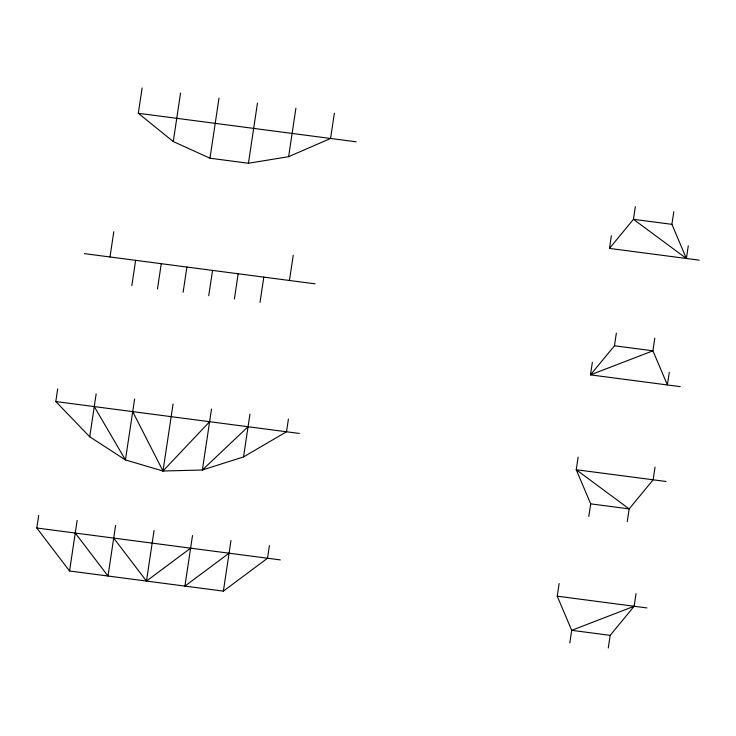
<?xml version="1.0" encoding="UTF-8"?>
<svg xmlns="http://www.w3.org/2000/svg" width="736" height="736" viewBox="0 0 736 736"><rect width="100%" height="100%" fill="white"/><g stroke="black" fill="none" stroke-linecap="round" stroke-linejoin="round"><path stroke-width="1.1" d="M269.422 545.588L267.518 558.238L223.367 591.137L69.552 570.989L36.8 528.016L38.695 515.366M288.42 419.124L286.516 431.774L243.524 456.927L202.354 470.01L162.996 471.012L125.442 459.936L89.718 436.779L55.798 401.552L57.693 388.902M110.004 256.974L113.804 231.674M69.552 570.989L77.151 520.407M89.718 436.779L96.149 393.935M334.374 113.178L330.574 138.469L288.632 156.676L248.437 163.254L209.981 158.212L173.273 141.56L138.313 113.289L142.112 87.998M131.836 285.623L135.636 260.332M115.607 525.44L108.008 576.03L75.256 533.048M134.605 398.976L125.442 459.936L94.254 406.585M173.273 141.56L180.559 93.03M157.476 288.981L161.276 263.69M183.108 292.339L186.907 267.048M113.703 538.09L146.464 581.063L154.063 530.481M132.701 411.626L162.996 471.012L173.061 404.009M209.981 158.212L219.015 98.072M208.748 295.697L212.548 270.406M192.51 535.514L184.911 586.104L229.071 553.196M211.508 409.05L202.354 470.01L248.06 426.733M248.437 163.254L257.471 103.104M234.379 299.055L238.179 273.764M260.02 302.413L263.819 277.122M223.367 591.137L230.966 540.555M243.524 456.927L249.964 414.092M288.632 156.676L295.918 108.146M289.45 280.48L293.25 255.19M569.811 642.97L571.706 630.32L557.235 596.188L559.13 583.538M578.128 457.074L576.233 469.724L590.704 503.856L588.809 516.506M592.379 362.222L590.474 374.872L680.202 386.63M699.2 260.158L609.472 248.409L611.377 235.759M654.81 338.164L652.906 350.814L590.474 374.872L614.459 345.773L616.354 333.132M635.352 206.66L633.448 219.31L609.472 248.409M608.267 648.002L610.162 635.361L634.138 606.262L636.042 593.612M627.265 521.539L629.16 508.898L653.136 479.798L655.04 467.148M688.28 245.833L686.384 258.483L671.904 224.342L673.808 211.701M669.282 372.296L667.386 384.946L652.906 350.814L614.459 345.773M162.996 471.012L209.613 421.7M146.464 581.063L190.615 548.164M634.138 606.262L571.706 630.32L610.162 635.361M138.313 113.289L356.215 141.827M671.904 224.342L633.448 219.31L686.384 258.483M84.364 253.616L315.091 283.838M55.798 401.552L299.331 433.449M665.951 481.473L576.233 469.724L629.16 508.898L590.704 503.856M36.8 528.016L280.333 559.912M557.235 596.188L646.953 607.936"/></g></svg>
